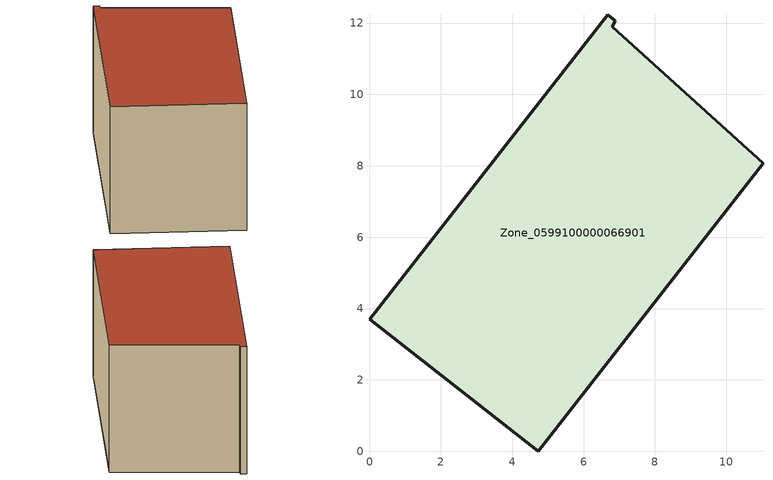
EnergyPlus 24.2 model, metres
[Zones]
Zone_0599100000066901
 floor ground (C_G): 6.8,11.89 11.03,8.07 4.73,0 0,3.69 6.68,12.23 6.89,12.07 z3.63
 wall outside (C_F): 0,3.69 4.73,0 11.03,8.07 6.8,11.89 6.89,12.07 6.68,12.23 0,3.69 z3.63:9.73
 roof outside (C_R): 11.03,8.07 6.8,11.89 6.89,12.07 6.68,12.23 0,3.69 4.73,0 z9.73
[BUILDING]
Pand.0599100000066901: North Axis=0; Terrain=City; Loads Convergence Tolerance Value=0.04; Temperature Convergence Tolerance Value=0.4; Solar Distribution=FullExterior; Maximum Number of Warmup Days=25; Minimum Number of Warmup Days=1
[Site:Location]
Rotterdam.The.Hague.AP_ZH_NLD Design_Conditions: Latitude=51.96; Longitude=4.45; Time Zone=1; Elevation=-4.5
[SITE:GROUNDTEMPERATURE:BUILDINGSURFACE]
18, 18, 18, 18, 18, 18, 18, 18, 18, 18, 18, 18
[MATERIAL] Thermal Absorptance=0.9; Solar Absorptance=0.7; Visible Absorptance=0.7
Name | Roughness | Thickness | Conductivity | Density | Specific Heat
G.TC.1946 | MediumSmooth | 0.15 | 1 | 540 | 1210
F.TC.1946 | Rough | 0.3 | 0.857143 | 1920 | 840
R.TC.1946 | MediumRough | 0.2 | 0.909091 | 1500 | 1000
[CONSTRUCTION]
C_G: G.TC.1946
C_F: F.TC.1946
C_R: R.TC.1946
[ZONE]
Zone_0599100000066901: Type=1; Multiplier=1; Ceiling Height=Autocalculate; Volume=Autocalculate; Floor Area=autocalculate; Part of Total Floor Area=Yes
[ZONEINFILTRATION:DESIGNFLOWRATE]
Infil_Zone_0599100000066901: Zone or ZoneList or Space or SpaceList=Zone_0599100000066901; Schedule=AlwaysOn; Design Flow Rate Calculation Method=Flow/Area; Flow Rate per Floor Area=0.003; Constant Term Coefficient=1; Temperature Term Coefficient=0; Velocity Term Coefficient=0; Velocity Squared Term Coefficient=0
[HVACTEMPLATE:ZONE:IDEALLOADSAIRSYSTEM]
Zone_0599100000066901: Maximum Heating Supply Air Temperature=50; Minimum Cooling Supply Air Temperature=13; Maximum Heating Supply Air Humidity Ratio=0.0156; Minimum Cooling Supply Air Humidity Ratio=0.0077; Heating Limit=NoLimit; Cooling Limit=NoLimit; Dehumidification Control Type=ConstantSensibleHeatRatio; Cooling Sensible Heat Ratio=0.7; Dehumidification Setpoint=60; Humidification Control Type=None; Humidification Setpoint=30; Outdoor Air Method=None; Outdoor Air Flow Rate per Person=0.00944; Outdoor Air Flow Rate per Zone Floor Area=0; Outdoor Air Flow Rate per Zone=0; Demand Controlled Ventilation Type=None; Outdoor Air Economizer Type=NoEconomizer; Heat Recovery Type=None; Sensible Heat Recovery Effectiveness=0.7; Latent Heat Recovery Effectiveness=0.65
[ZONECONTROL:THERMOSTAT]
ThermostatControl_Zone_0599100000066901: Zone or ZoneList=Zone_0599100000066901; Control Type Schedule=DualSetpointControlType; Control 1=Thermostat_Zone_0599100000066901; Temperature Difference Between Cutout And Setpoint=0
[THERMOSTATSETPOINT:DUALSETPOINT]
Thermostat_Zone_0599100000066901: Heating Setpoint Temperature Schedule=HeatingSetpoint_Zone_0599100000066901; Cooling Setpoint Temperature Schedule=CoolingSetpoint_Zone_0599100000066901
[SCHEDULE:COMPACT]
HeatingSetpoint_Zone_0599100000066901: Through: 12/31, For: AllDays, Until: 24:00, 21
CoolingSetpoint_Zone_0599100000066901: Through: 12/31, For: AllDays, Until: 24:00, 24
DualSetpointControlType: Through: 12/31, For: AllDays, Until: 24:00, 4
AlwaysOn: Through: 12/31, For: AllDays, Until: 24:00, 1
